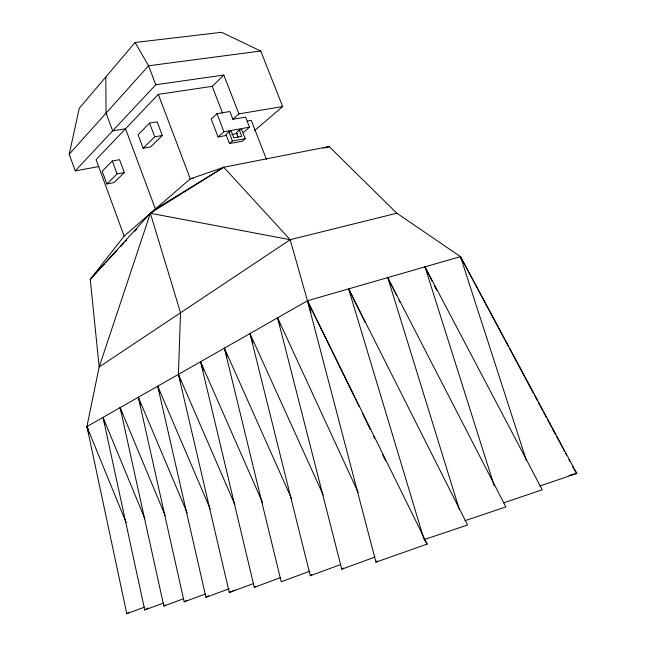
<?xml version="1.0" encoding="UTF-8"?>
<svg xmlns="http://www.w3.org/2000/svg" width="646" height="646" viewBox="0 0 646 646"><rect width="100%" height="100%" fill="white"/><g stroke="black" fill="none" stroke-linecap="round" stroke-linejoin="round"><path stroke-width="0.97" d="M98.87 166.563L75.259 170.875L69.203 154.224L79.297 108.27L135.054 42.491L221.594 32.3L260.734 51.01L282.673 106.558L254.589 130.565M539.886 486.01L576.797 473.437L460.477 256.624L396.822 213.22L329.121 146.529L223.758 167.241L190.304 178.869L124.145 236.097L90.246 279.306L99.169 366.968L86.919 426.578L126.786 613.7L144.518 607.135M69.203 154.224L148.588 65.779L260.734 51.01M104.652 263.778L90.246 279.306L150.356 213.261L155.42 209.038L223.758 167.241L290.183 239.706L307.464 300.761L375.972 562.149L427.176 544.085L307.464 300.761L86.919 426.578L88.857 433.337M106.025 262.292L117.007 250.462M120.431 246.764L123.862 243.066M125.235 241.588L126.608 240.11M134.836 231.228L136.895 229.015M153.36 211.258L155.42 209.038L125.534 128.756L112.646 130.88L106.081 113.139L105.782 77.027M75.259 170.875L155.775 84.755L223.815 75.041L238.899 113.866L232.891 119.268L229.887 111.524L216.983 113.648L211.177 119.042L218.065 136.952L226.867 135.377M223.815 75.041L212.219 86.354L158.318 94.356L96.101 159.643L124.145 236.097M112.299 160.991L102.197 171.263L106.865 183.981L114.019 182.6L124.315 172.563L119.55 159.683L112.299 160.991L117.071 173.927L106.865 183.981M149.573 123.087L138.107 134.756L143.146 148.233L150.615 146.908L162.299 135.507L157.156 121.852L149.573 123.087L154.733 136.815L143.146 148.233M375.972 562.149L377.417 560.833M218.065 136.952L223.944 131.703L249.518 127.205L245.593 117.112L232.891 119.268M239.303 130.048L241.757 136.387L233.804 137.824L231.341 131.453L228.926 131.881L225.963 134.505L229.459 143.573L242.185 141.24L245.197 138.664L241.693 129.628L239.303 130.048L236.315 132.664L238.059 137.17M229.459 143.573L232.439 140.989L245.197 138.664M243.502 132.414L249.518 127.205M358.223 492.551L277.586 317.808L341.774 569.223L343.236 568.012M323.202 494.989L249.97 333.562L310.29 575.739L311.848 574.536M262.615 502.814L200.583 361.736L254.282 587.327L255.864 586.237M396.822 213.22L290.183 239.706L99.169 366.968L150.356 213.261L223.758 167.241M230.888 591.429L229.257 592.503L178.417 374.381L180.533 312.761L150.356 213.261L290.183 239.706M126.786 613.7L128.449 612.642M210.265 509.072L157.705 386.195L205.953 597.324L208.448 595.741M187.187 512.964L138.317 397.258L184.191 601.822L186.726 600.263M165.126 515.443L120.124 407.634L163.826 606.037L165.537 605.011M144.874 518.786L103.029 417.389L144.728 609.986L148.176 607.975M326.383 147.821L329.121 146.529L323.307 148.136M234.781 590.04L229.257 592.503L253.749 583.459M144.728 609.986L163.454 603.057M163.826 606.037L183.593 598.729M184.191 601.822L205.412 593.981M205.953 597.324L229.233 588.724M254.282 587.327L280.38 577.702M309.91 571.177L281.212 581.755L224.38 348.162L291.612 498.785M310.29 575.739L340.474 564.628M341.774 569.223L374.777 557.094M503.743 502.814L542.236 489.757L424.979 266.863L494.214 485.84M464.91 520.757L505.875 506.924L387.729 277.61L459.435 509.839M424.075 539.628L467.575 525.004L348.614 288.891L423.784 538.667M311.065 312.309L307.464 300.761L460.477 256.624L508.483 346.539M569.199 475.359L576.797 473.437L574.084 469.392M193.251 178.28L190.304 178.869L158.318 94.356M117.071 173.927L124.315 172.563M231.761 134.505L237.631 133.456M154.733 136.815L162.299 135.507M247.378 121.068L251.262 120.398L266.556 159.627M238.899 113.866L282.673 106.558M424.592 540.371L427.176 544.085M135.054 42.491L148.588 65.779L155.775 84.755M509.436 348.323L533.677 393.721M534.63 395.505L537.48 400.843M538.433 402.628L542.705 410.638M543.657 412.414L546.508 417.76M547.461 419.537L551.741 427.547M552.693 429.332L555.544 434.669M556.497 436.454L558.871 440.903M559.824 442.688L560.768 444.464M561.721 446.249L562.674 448.025M563.627 449.81L564.572 451.586M565.525 453.371L566.477 455.147M568.851 459.597L569.804 461.381M572.655 466.719L573.608 468.503M424.979 266.863L432.174 281.285M434.419 285.782L436.672 290.288M387.729 277.61L396.676 295.65M398.913 300.164L399.809 301.973M348.614 288.891L365.079 322.362M307.464 300.761L354.727 397.573M355.607 399.381L359.144 406.625M362.681 413.86L370.182 429.243M373.719 436.478L374.599 438.295M382.553 454.574L385.646 460.913M88.195 429.324L86.919 426.578L126.148 522.654M234.894 504.671L178.417 374.381L180.468 381.108M212.219 86.354L222.579 113.195M228.926 131.881L232.439 140.989M216.983 113.648L223.944 131.703M526.482 460.784L460.477 256.624L461.091 258.545M277.586 317.808L279.968 325.495M249.97 333.562L252.949 343.196M224.38 348.162L227.045 356.842M200.583 361.736L203.24 370.408M157.705 386.195L159.756 392.954M138.317 397.258L140.642 404.953M120.124 407.634L121.876 413.424M103.029 417.389L105.064 424.156"/></g></svg>
